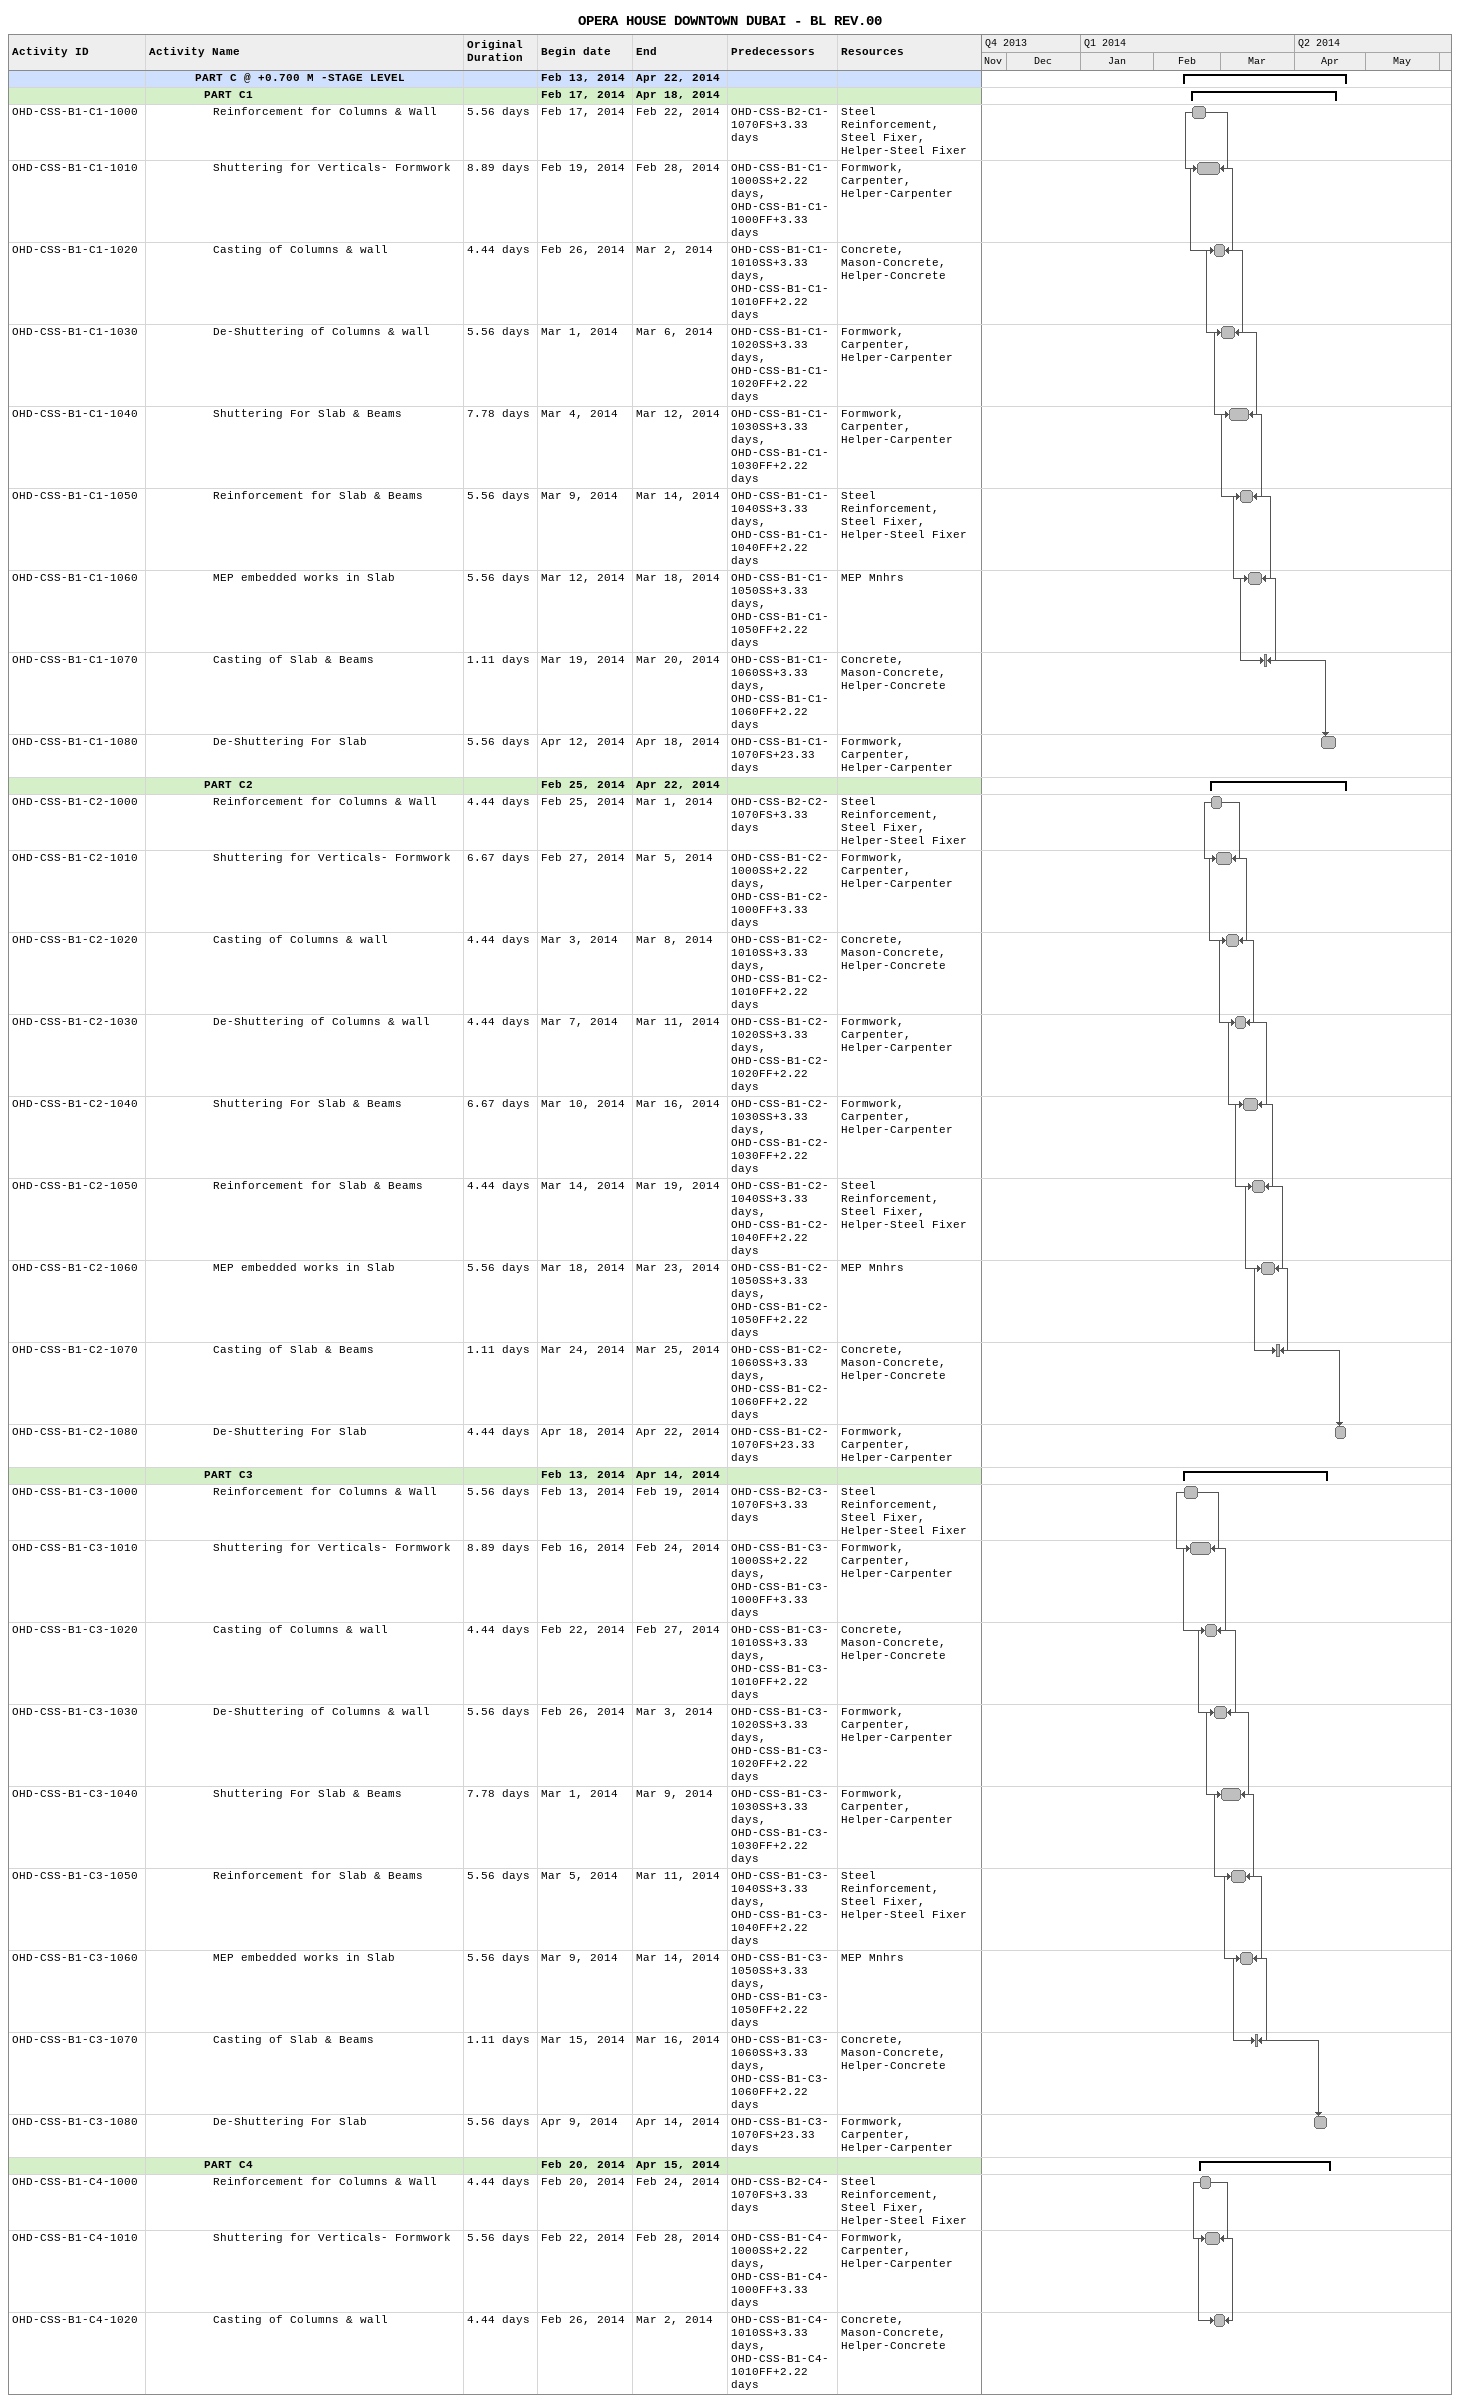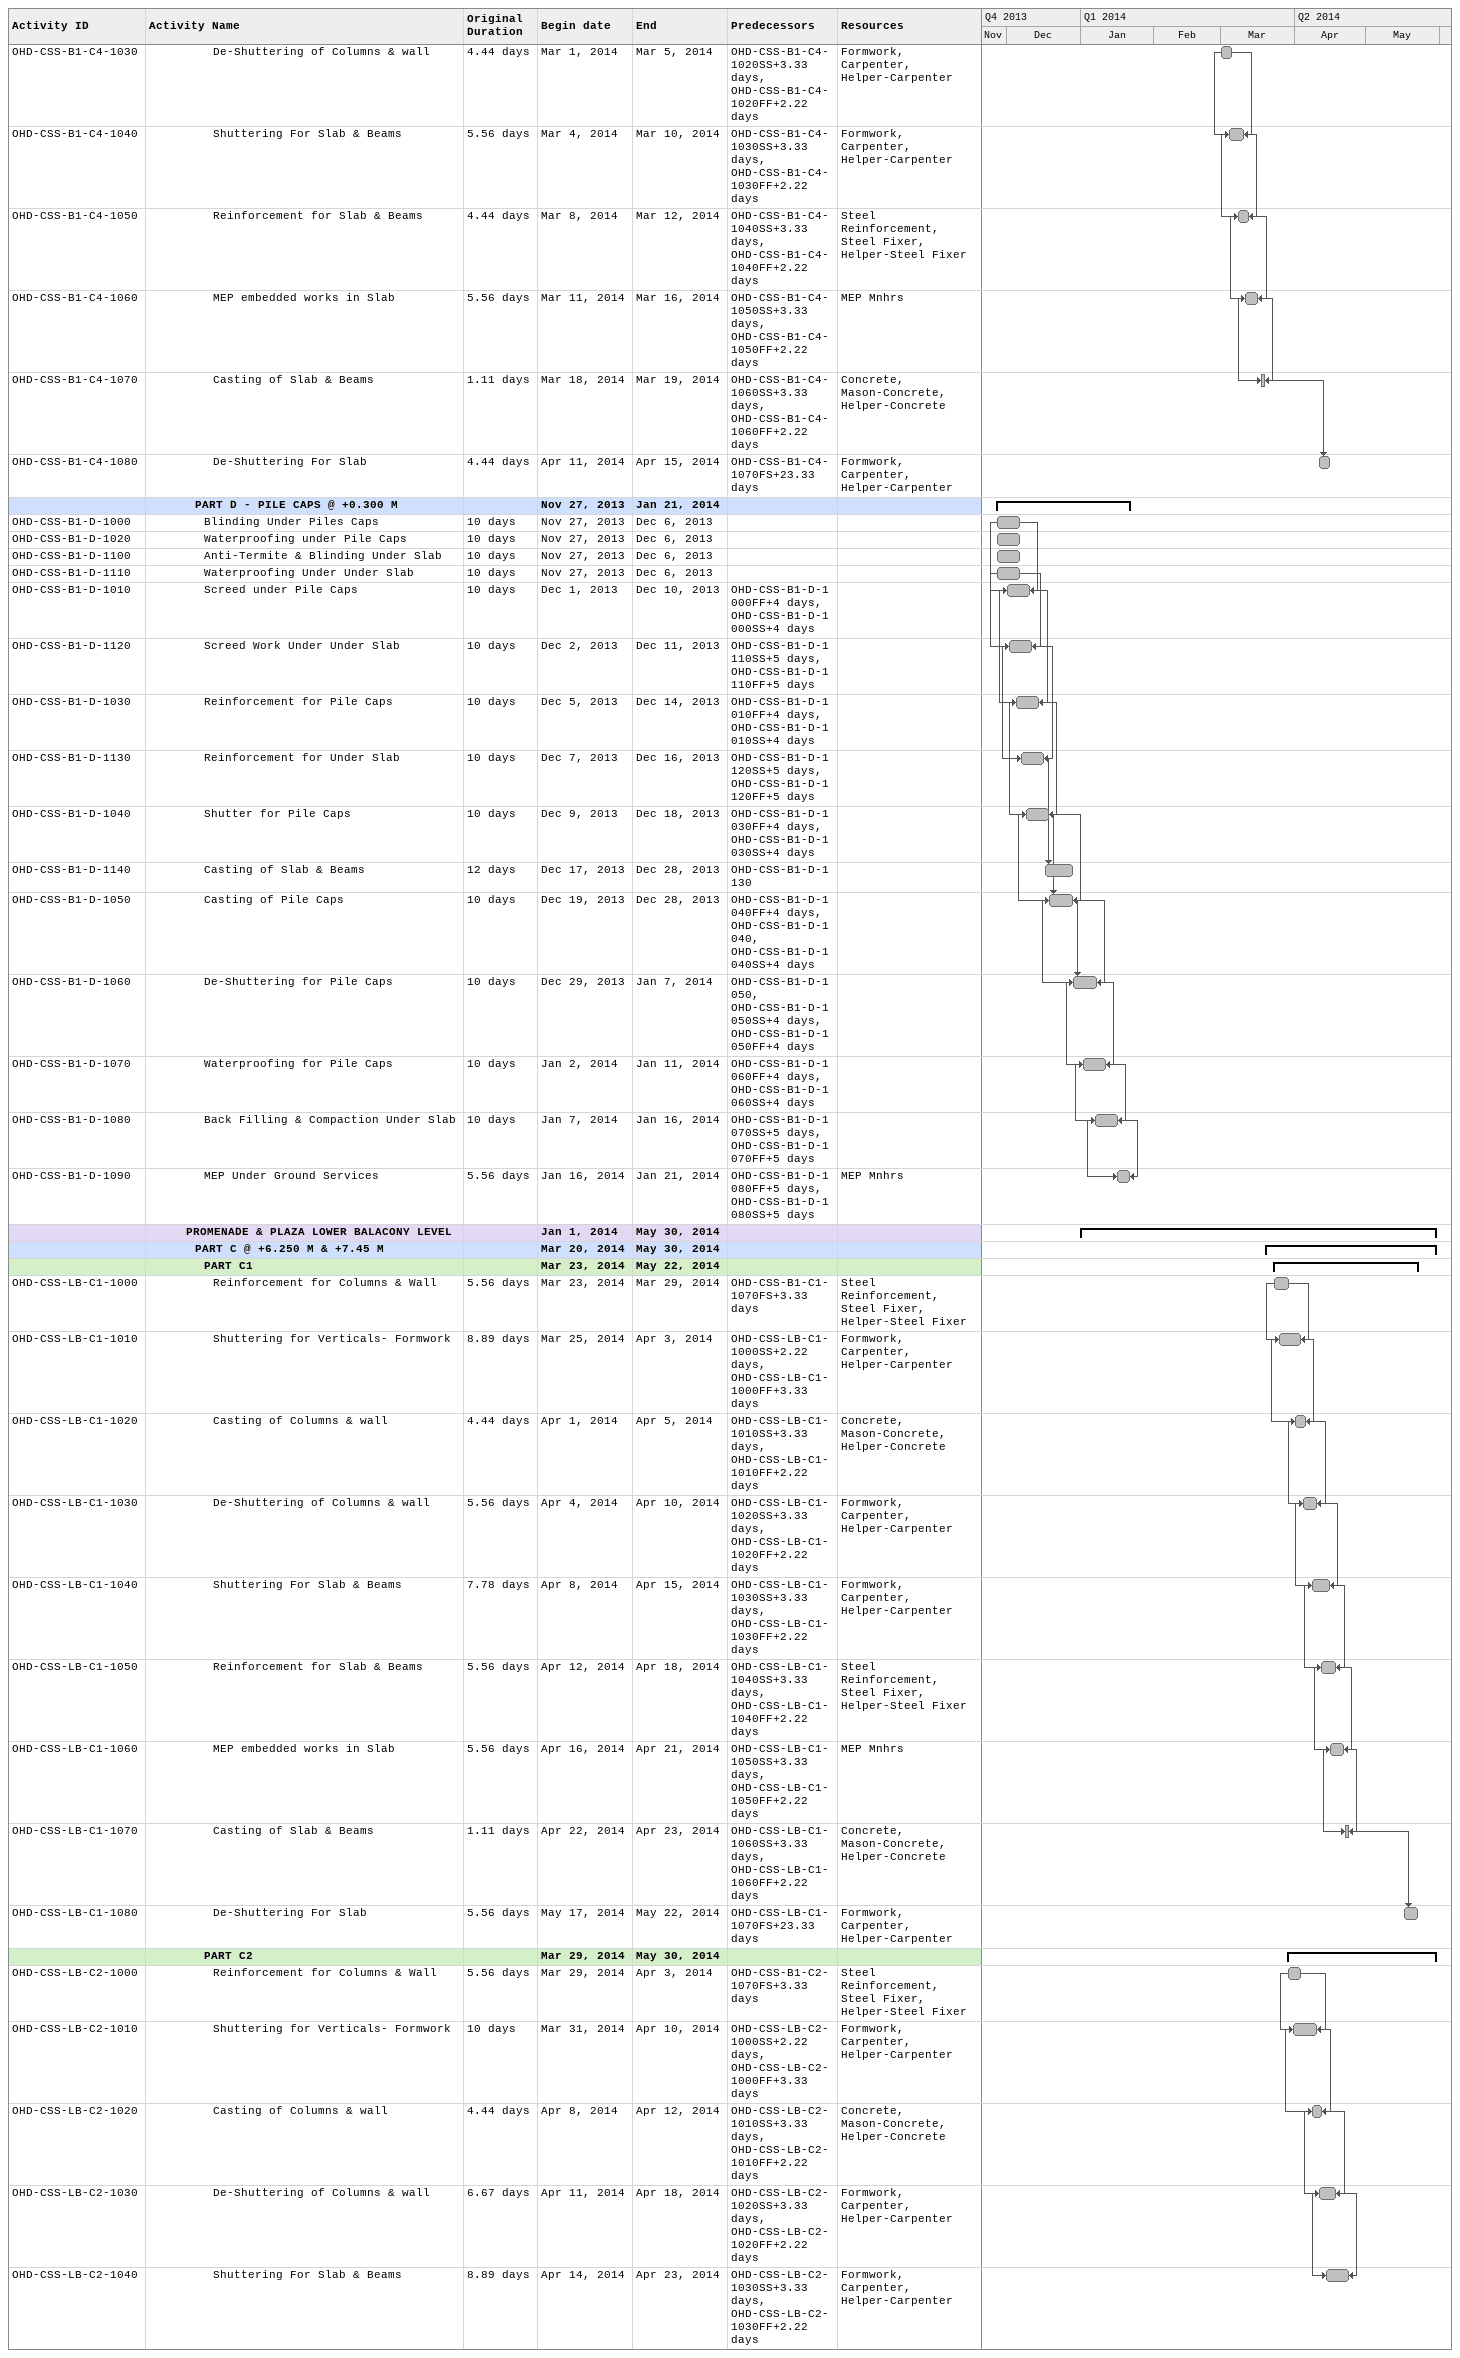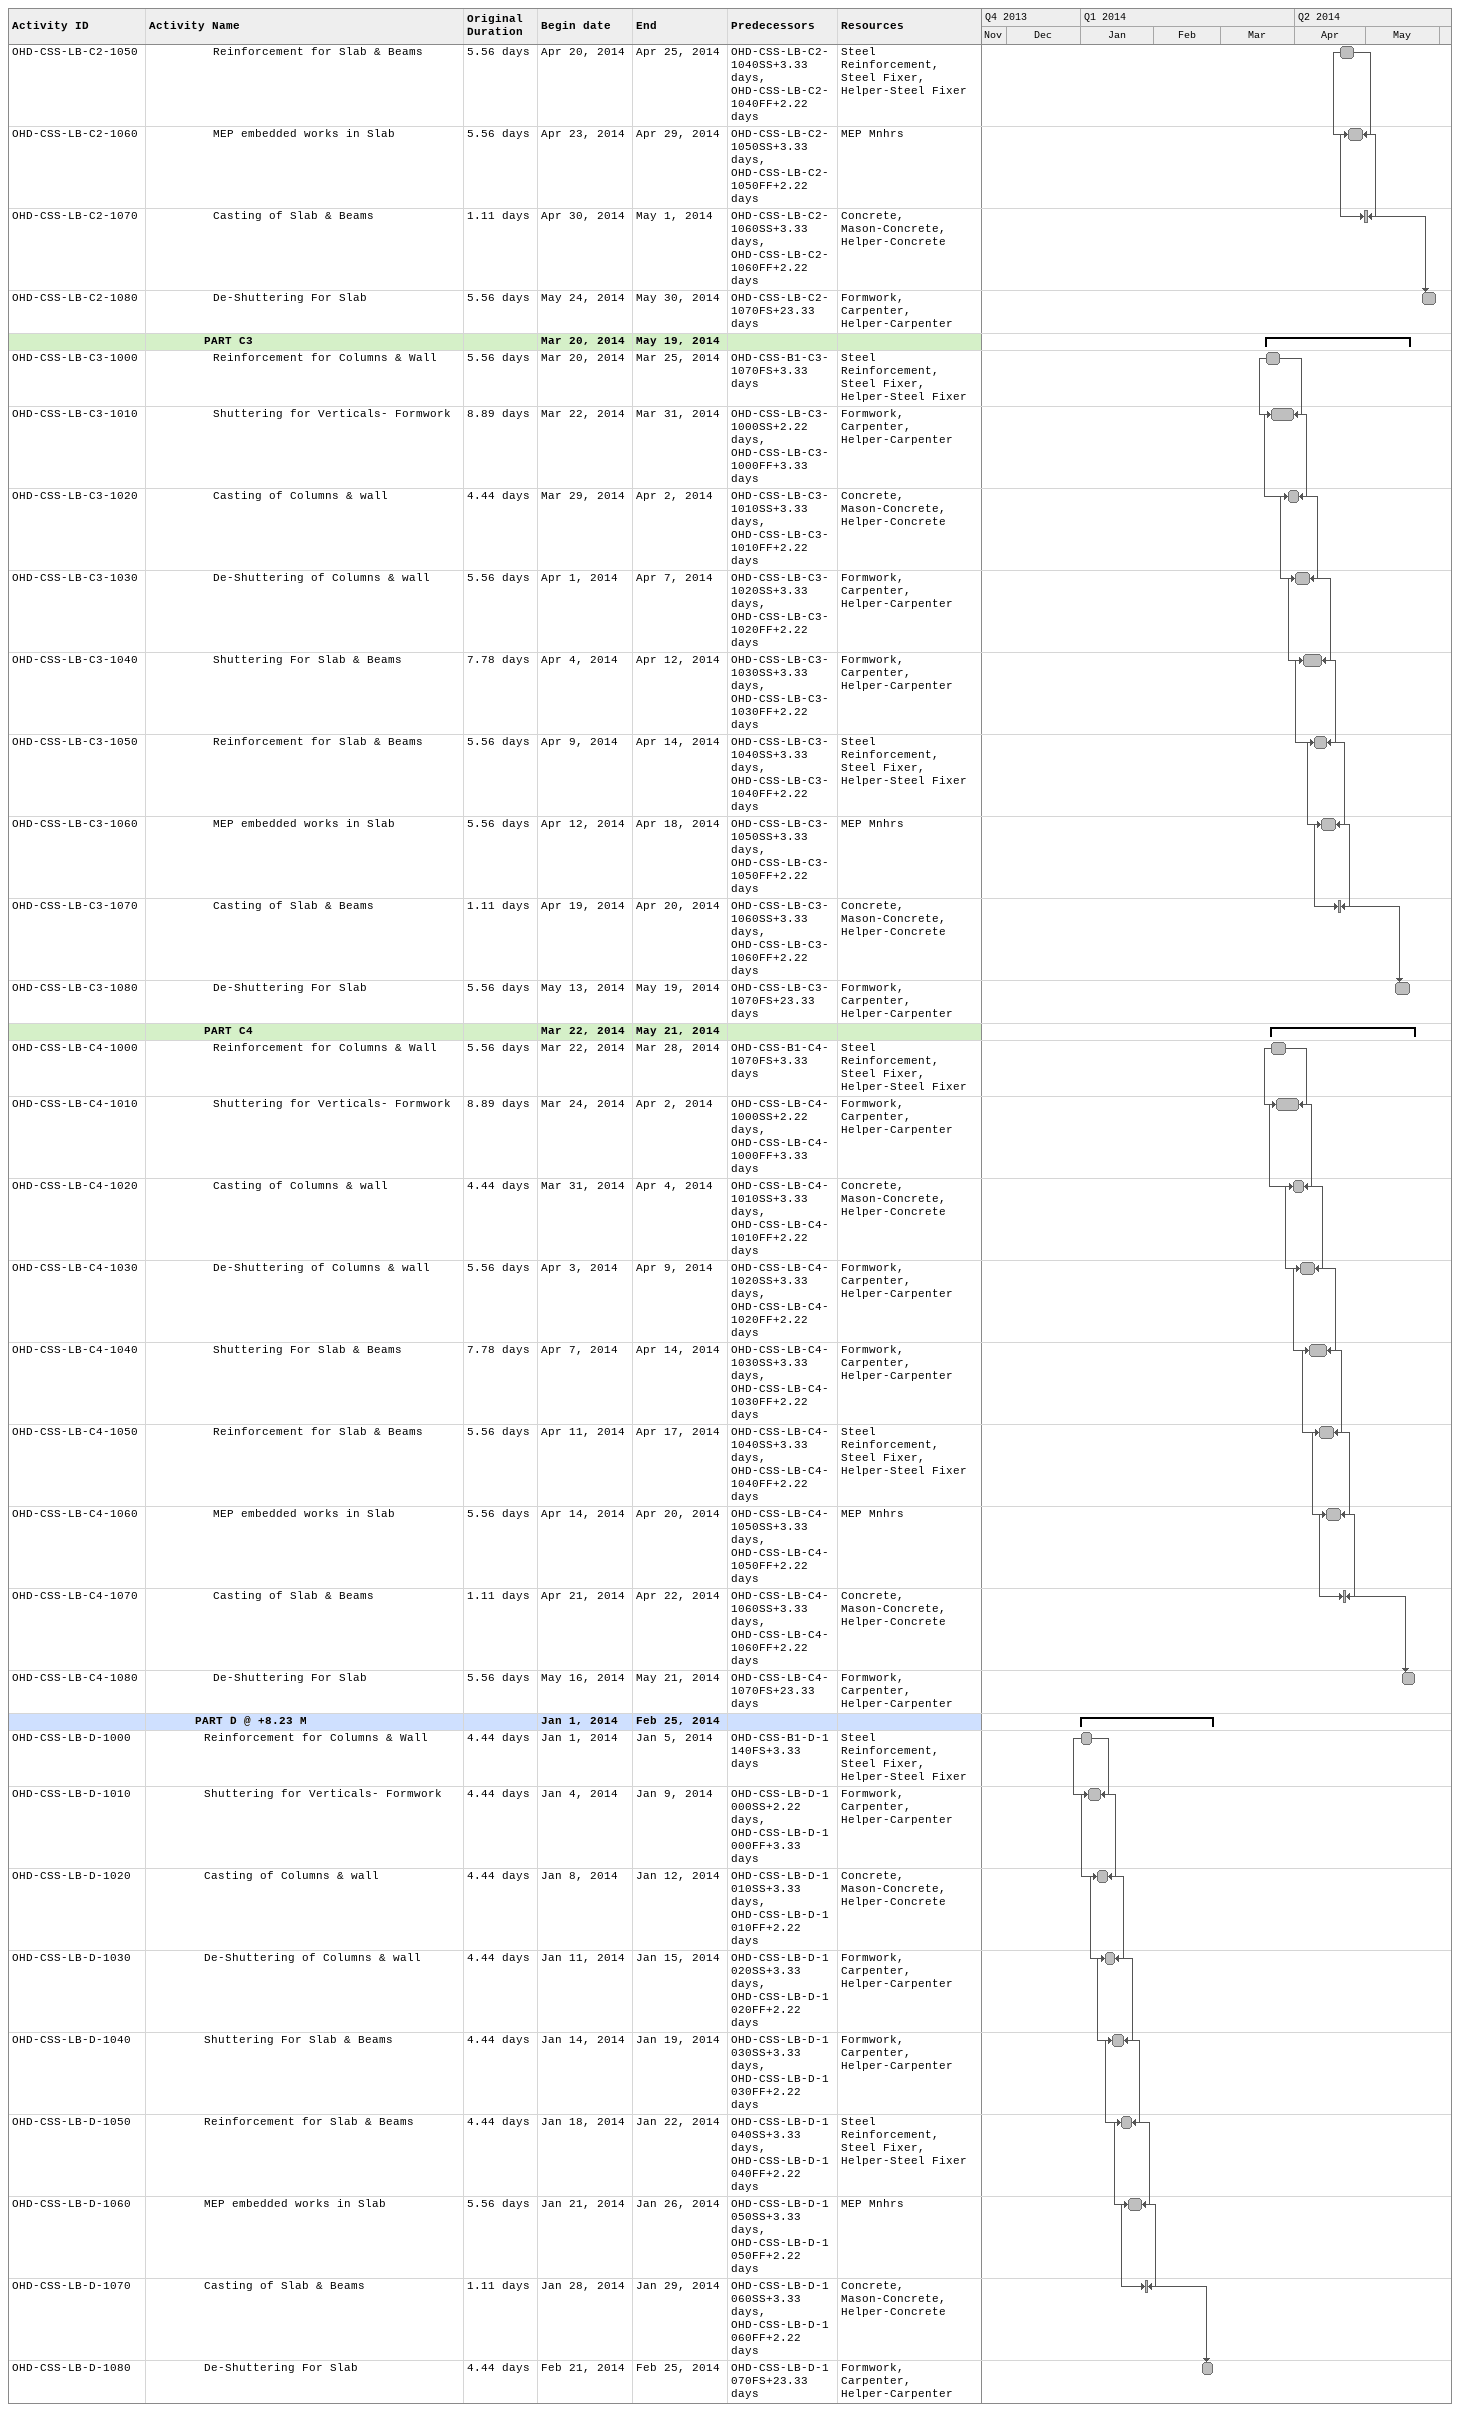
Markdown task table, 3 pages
OPERA HOUSE DOWNTOWN DUBAI - BL REV.00

| ID | Level | Task | Original duration | Start | Finish | Predecessors | Resources |
|---|---|---|---|---|---|---|---|
|  | 6 | **PART C @ +0.700 M -STAGE LEVEL** |  | 2014-02-13 | 2014-04-22 |  |  |
|  | 7 | **PART C1** |  | 2014-02-17 | 2014-04-18 |  |  |
| OHD-CSS-B1-C1-1000 | 8 | Reinforcement for Columns & Wall | 5.56d | 2014-02-17 | 2014-02-22 | OHD-CSS-B2-C1-1070FS+3.33d | Steel Reinforcement, Steel Fixer, Helper-Steel Fixer |
| OHD-CSS-B1-C1-1010 | 8 | Shuttering for Verticals- Formwork | 8.89d | 2014-02-19 | 2014-02-28 | OHD-CSS-B1-C1-1000SS+2.22d, OHD-CSS-B1-C1-1000FF+3.33d | Formwork, Carpenter, Helper-Carpenter |
| OHD-CSS-B1-C1-1020 | 8 | Casting of Columns & wall | 4.44d | 2014-02-26 | 2014-03-02 | OHD-CSS-B1-C1-1010SS+3.33d, OHD-CSS-B1-C1-1010FF+2.22d | Concrete, Mason-Concrete, Helper-Concrete |
| OHD-CSS-B1-C1-1030 | 8 | De-Shuttering of Columns & wall | 5.56d | 2014-03-01 | 2014-03-06 | OHD-CSS-B1-C1-1020SS+3.33d, OHD-CSS-B1-C1-1020FF+2.22d | Formwork, Carpenter, Helper-Carpenter |
| OHD-CSS-B1-C1-1040 | 8 | Shuttering For Slab & Beams | 7.78d | 2014-03-04 | 2014-03-12 | OHD-CSS-B1-C1-1030SS+3.33d, OHD-CSS-B1-C1-1030FF+2.22d | Formwork, Carpenter, Helper-Carpenter |
| OHD-CSS-B1-C1-1050 | 8 | Reinforcement for Slab & Beams | 5.56d | 2014-03-09 | 2014-03-14 | OHD-CSS-B1-C1-1040SS+3.33d, OHD-CSS-B1-C1-1040FF+2.22d | Steel Reinforcement, Steel Fixer, Helper-Steel Fixer |
| OHD-CSS-B1-C1-1060 | 8 | MEP embedded works in Slab | 5.56d | 2014-03-12 | 2014-03-18 | OHD-CSS-B1-C1-1050SS+3.33d, OHD-CSS-B1-C1-1050FF+2.22d | MEP Mnhrs |
| OHD-CSS-B1-C1-1070 | 8 | Casting of Slab & Beams | 1.11d | 2014-03-19 | 2014-03-20 | OHD-CSS-B1-C1-1060SS+3.33d, OHD-CSS-B1-C1-1060FF+2.22d | Concrete, Mason-Concrete, Helper-Concrete |
| OHD-CSS-B1-C1-1080 | 8 | De-Shuttering For Slab | 5.56d | 2014-04-12 | 2014-04-18 | OHD-CSS-B1-C1-1070FS+23.33d | Formwork, Carpenter, Helper-Carpenter |
|  | 7 | **PART C2** |  | 2014-02-25 | 2014-04-22 |  |  |
| OHD-CSS-B1-C2-1000 | 8 | Reinforcement for Columns & Wall | 4.44d | 2014-02-25 | 2014-03-01 | OHD-CSS-B2-C2-1070FS+3.33d | Steel Reinforcement, Steel Fixer, Helper-Steel Fixer |
| OHD-CSS-B1-C2-1010 | 8 | Shuttering for Verticals- Formwork | 6.67d | 2014-02-27 | 2014-03-05 | OHD-CSS-B1-C2-1000SS+2.22d, OHD-CSS-B1-C2-1000FF+3.33d | Formwork, Carpenter, Helper-Carpenter |
| OHD-CSS-B1-C2-1020 | 8 | Casting of Columns & wall | 4.44d | 2014-03-03 | 2014-03-08 | OHD-CSS-B1-C2-1010SS+3.33d, OHD-CSS-B1-C2-1010FF+2.22d | Concrete, Mason-Concrete, Helper-Concrete |
| OHD-CSS-B1-C2-1030 | 8 | De-Shuttering of Columns & wall | 4.44d | 2014-03-07 | 2014-03-11 | OHD-CSS-B1-C2-1020SS+3.33d, OHD-CSS-B1-C2-1020FF+2.22d | Formwork, Carpenter, Helper-Carpenter |
| OHD-CSS-B1-C2-1040 | 8 | Shuttering For Slab & Beams | 6.67d | 2014-03-10 | 2014-03-16 | OHD-CSS-B1-C2-1030SS+3.33d, OHD-CSS-B1-C2-1030FF+2.22d | Formwork, Carpenter, Helper-Carpenter |
| OHD-CSS-B1-C2-1050 | 8 | Reinforcement for Slab & Beams | 4.44d | 2014-03-14 | 2014-03-19 | OHD-CSS-B1-C2-1040SS+3.33d, OHD-CSS-B1-C2-1040FF+2.22d | Steel Reinforcement, Steel Fixer, Helper-Steel Fixer |
| OHD-CSS-B1-C2-1060 | 8 | MEP embedded works in Slab | 5.56d | 2014-03-18 | 2014-03-23 | OHD-CSS-B1-C2-1050SS+3.33d, OHD-CSS-B1-C2-1050FF+2.22d | MEP Mnhrs |
| OHD-CSS-B1-C2-1070 | 8 | Casting of Slab & Beams | 1.11d | 2014-03-24 | 2014-03-25 | OHD-CSS-B1-C2-1060SS+3.33d, OHD-CSS-B1-C2-1060FF+2.22d | Concrete, Mason-Concrete, Helper-Concrete |
| OHD-CSS-B1-C2-1080 | 8 | De-Shuttering For Slab | 4.44d | 2014-04-18 | 2014-04-22 | OHD-CSS-B1-C2-1070FS+23.33d | Formwork, Carpenter, Helper-Carpenter |
|  | 7 | **PART C3** |  | 2014-02-13 | 2014-04-14 |  |  |
| OHD-CSS-B1-C3-1000 | 8 | Reinforcement for Columns & Wall | 5.56d | 2014-02-13 | 2014-02-19 | OHD-CSS-B2-C3-1070FS+3.33d | Steel Reinforcement, Steel Fixer, Helper-Steel Fixer |
| OHD-CSS-B1-C3-1010 | 8 | Shuttering for Verticals- Formwork | 8.89d | 2014-02-16 | 2014-02-24 | OHD-CSS-B1-C3-1000SS+2.22d, OHD-CSS-B1-C3-1000FF+3.33d | Formwork, Carpenter, Helper-Carpenter |
| OHD-CSS-B1-C3-1020 | 8 | Casting of Columns & wall | 4.44d | 2014-02-22 | 2014-02-27 | OHD-CSS-B1-C3-1010SS+3.33d, OHD-CSS-B1-C3-1010FF+2.22d | Concrete, Mason-Concrete, Helper-Concrete |
| OHD-CSS-B1-C3-1030 | 8 | De-Shuttering of Columns & wall | 5.56d | 2014-02-26 | 2014-03-03 | OHD-CSS-B1-C3-1020SS+3.33d, OHD-CSS-B1-C3-1020FF+2.22d | Formwork, Carpenter, Helper-Carpenter |
| OHD-CSS-B1-C3-1040 | 8 | Shuttering For Slab & Beams | 7.78d | 2014-03-01 | 2014-03-09 | OHD-CSS-B1-C3-1030SS+3.33d, OHD-CSS-B1-C3-1030FF+2.22d | Formwork, Carpenter, Helper-Carpenter |
| OHD-CSS-B1-C3-1050 | 8 | Reinforcement for Slab & Beams | 5.56d | 2014-03-05 | 2014-03-11 | OHD-CSS-B1-C3-1040SS+3.33d, OHD-CSS-B1-C3-1040FF+2.22d | Steel Reinforcement, Steel Fixer, Helper-Steel Fixer |
| OHD-CSS-B1-C3-1060 | 8 | MEP embedded works in Slab | 5.56d | 2014-03-09 | 2014-03-14 | OHD-CSS-B1-C3-1050SS+3.33d, OHD-CSS-B1-C3-1050FF+2.22d | MEP Mnhrs |
| OHD-CSS-B1-C3-1070 | 8 | Casting of Slab & Beams | 1.11d | 2014-03-15 | 2014-03-16 | OHD-CSS-B1-C3-1060SS+3.33d, OHD-CSS-B1-C3-1060FF+2.22d | Concrete, Mason-Concrete, Helper-Concrete |
| OHD-CSS-B1-C3-1080 | 8 | De-Shuttering For Slab | 5.56d | 2014-04-09 | 2014-04-14 | OHD-CSS-B1-C3-1070FS+23.33d | Formwork, Carpenter, Helper-Carpenter |
|  | 7 | **PART C4** |  | 2014-02-20 | 2014-04-15 |  |  |
| OHD-CSS-B1-C4-1000 | 8 | Reinforcement for Columns & Wall | 4.44d | 2014-02-20 | 2014-02-24 | OHD-CSS-B2-C4-1070FS+3.33d | Steel Reinforcement, Steel Fixer, Helper-Steel Fixer |
| OHD-CSS-B1-C4-1010 | 8 | Shuttering for Verticals- Formwork | 5.56d | 2014-02-22 | 2014-02-28 | OHD-CSS-B1-C4-1000SS+2.22d, OHD-CSS-B1-C4-1000FF+3.33d | Formwork, Carpenter, Helper-Carpenter |
| OHD-CSS-B1-C4-1020 | 8 | Casting of Columns & wall | 4.44d | 2014-02-26 | 2014-03-02 | OHD-CSS-B1-C4-1010SS+3.33d, OHD-CSS-B1-C4-1010FF+2.22d | Concrete, Mason-Concrete, Helper-Concrete |
| OHD-CSS-B1-C4-1030 | 8 | De-Shuttering of Columns & wall | 4.44d | 2014-03-01 | 2014-03-05 | OHD-CSS-B1-C4-1020SS+3.33d, OHD-CSS-B1-C4-1020FF+2.22d | Formwork, Carpenter, Helper-Carpenter |
| OHD-CSS-B1-C4-1040 | 8 | Shuttering For Slab & Beams | 5.56d | 2014-03-04 | 2014-03-10 | OHD-CSS-B1-C4-1030SS+3.33d, OHD-CSS-B1-C4-1030FF+2.22d | Formwork, Carpenter, Helper-Carpenter |
| OHD-CSS-B1-C4-1050 | 8 | Reinforcement for Slab & Beams | 4.44d | 2014-03-08 | 2014-03-12 | OHD-CSS-B1-C4-1040SS+3.33d, OHD-CSS-B1-C4-1040FF+2.22d | Steel Reinforcement, Steel Fixer, Helper-Steel Fixer |
| OHD-CSS-B1-C4-1060 | 8 | MEP embedded works in Slab | 5.56d | 2014-03-11 | 2014-03-16 | OHD-CSS-B1-C4-1050SS+3.33d, OHD-CSS-B1-C4-1050FF+2.22d | MEP Mnhrs |
| OHD-CSS-B1-C4-1070 | 8 | Casting of Slab & Beams | 1.11d | 2014-03-18 | 2014-03-19 | OHD-CSS-B1-C4-1060SS+3.33d, OHD-CSS-B1-C4-1060FF+2.22d | Concrete, Mason-Concrete, Helper-Concrete |
| OHD-CSS-B1-C4-1080 | 8 | De-Shuttering For Slab | 4.44d | 2014-04-11 | 2014-04-15 | OHD-CSS-B1-C4-1070FS+23.33d | Formwork, Carpenter, Helper-Carpenter |
|  | 6 | **PART D - PILE CAPS @ +0.300 M** |  | 2013-11-27 | 2014-01-21 |  |  |
| OHD-CSS-B1-D-1000 | 7 | Blinding Under Piles Caps | 10d | 2013-11-27 | 2013-12-06 |  |  |
| OHD-CSS-B1-D-1020 | 7 | Waterproofing under Pile Caps | 10d | 2013-11-27 | 2013-12-06 |  |  |
| OHD-CSS-B1-D-1100 | 7 | Anti-Termite & Blinding Under Slab | 10d | 2013-11-27 | 2013-12-06 |  |  |
| OHD-CSS-B1-D-1110 | 7 | Waterproofing Under Under Slab | 10d | 2013-11-27 | 2013-12-06 |  |  |
| OHD-CSS-B1-D-1010 | 7 | Screed under Pile Caps | 10d | 2013-12-01 | 2013-12-10 | OHD-CSS-B1-D-1000FF+4d, OHD-CSS-B1-D-1000SS+4d |  |
| OHD-CSS-B1-D-1120 | 7 | Screed Work Under Under Slab | 10d | 2013-12-02 | 2013-12-11 | OHD-CSS-B1-D-1110SS+5d, OHD-CSS-B1-D-1110FF+5d |  |
| OHD-CSS-B1-D-1030 | 7 | Reinforcement for Pile Caps | 10d | 2013-12-05 | 2013-12-14 | OHD-CSS-B1-D-1010FF+4d, OHD-CSS-B1-D-1010SS+4d |  |
| OHD-CSS-B1-D-1130 | 7 | Reinforcement for Under Slab | 10d | 2013-12-07 | 2013-12-16 | OHD-CSS-B1-D-1120SS+5d, OHD-CSS-B1-D-1120FF+5d |  |
| OHD-CSS-B1-D-1040 | 7 | Shutter for Pile Caps | 10d | 2013-12-09 | 2013-12-18 | OHD-CSS-B1-D-1030FF+4d, OHD-CSS-B1-D-1030SS+4d |  |
| OHD-CSS-B1-D-1140 | 7 | Casting of Slab & Beams | 12d | 2013-12-17 | 2013-12-28 | OHD-CSS-B1-D-1130 |  |
| OHD-CSS-B1-D-1050 | 7 | Casting of Pile Caps | 10d | 2013-12-19 | 2013-12-28 | OHD-CSS-B1-D-1040FF+4d, OHD-CSS-B1-D-1040, OHD-CSS-B1-D-1040SS+4d |  |
| OHD-CSS-B1-D-1060 | 7 | De-Shuttering for Pile Caps | 10d | 2013-12-29 | 2014-01-07 | OHD-CSS-B1-D-1050, OHD-CSS-B1-D-1050SS+4d, OHD-CSS-B1-D-1050FF+4d |  |
| OHD-CSS-B1-D-1070 | 7 | Waterproofing for Pile Caps | 10d | 2014-01-02 | 2014-01-11 | OHD-CSS-B1-D-1060FF+4d, OHD-CSS-B1-D-1060SS+4d |  |
| OHD-CSS-B1-D-1080 | 7 | Back Filling & Compaction Under Slab | 10d | 2014-01-07 | 2014-01-16 | OHD-CSS-B1-D-1070SS+5d, OHD-CSS-B1-D-1070FF+5d |  |
| OHD-CSS-B1-D-1090 | 7 | MEP Under Ground Services | 5.56d | 2014-01-16 | 2014-01-21 | OHD-CSS-B1-D-1080FF+5d, OHD-CSS-B1-D-1080SS+5d | MEP Mnhrs |
|  | 5 | **PROMENADE & PLAZA LOWER BALACONY LEVEL** |  | 2014-01-01 | 2014-05-30 |  |  |
|  | 6 | **PART C @ +6.250 M & +7.45 M** |  | 2014-03-20 | 2014-05-30 |  |  |
|  | 7 | **PART C1** |  | 2014-03-23 | 2014-05-22 |  |  |
| OHD-CSS-LB-C1-1000 | 8 | Reinforcement for Columns & Wall | 5.56d | 2014-03-23 | 2014-03-29 | OHD-CSS-B1-C1-1070FS+3.33d | Steel Reinforcement, Steel Fixer, Helper-Steel Fixer |
| OHD-CSS-LB-C1-1010 | 8 | Shuttering for Verticals- Formwork | 8.89d | 2014-03-25 | 2014-04-03 | OHD-CSS-LB-C1-1000SS+2.22d, OHD-CSS-LB-C1-1000FF+3.33d | Formwork, Carpenter, Helper-Carpenter |
| OHD-CSS-LB-C1-1020 | 8 | Casting of Columns & wall | 4.44d | 2014-04-01 | 2014-04-05 | OHD-CSS-LB-C1-1010SS+3.33d, OHD-CSS-LB-C1-1010FF+2.22d | Concrete, Mason-Concrete, Helper-Concrete |
| OHD-CSS-LB-C1-1030 | 8 | De-Shuttering of Columns & wall | 5.56d | 2014-04-04 | 2014-04-10 | OHD-CSS-LB-C1-1020SS+3.33d, OHD-CSS-LB-C1-1020FF+2.22d | Formwork, Carpenter, Helper-Carpenter |
| OHD-CSS-LB-C1-1040 | 8 | Shuttering For Slab & Beams | 7.78d | 2014-04-08 | 2014-04-15 | OHD-CSS-LB-C1-1030SS+3.33d, OHD-CSS-LB-C1-1030FF+2.22d | Formwork, Carpenter, Helper-Carpenter |
| OHD-CSS-LB-C1-1050 | 8 | Reinforcement for Slab & Beams | 5.56d | 2014-04-12 | 2014-04-18 | OHD-CSS-LB-C1-1040SS+3.33d, OHD-CSS-LB-C1-1040FF+2.22d | Steel Reinforcement, Steel Fixer, Helper-Steel Fixer |
| OHD-CSS-LB-C1-1060 | 8 | MEP embedded works in Slab | 5.56d | 2014-04-16 | 2014-04-21 | OHD-CSS-LB-C1-1050SS+3.33d, OHD-CSS-LB-C1-1050FF+2.22d | MEP Mnhrs |
| OHD-CSS-LB-C1-1070 | 8 | Casting of Slab & Beams | 1.11d | 2014-04-22 | 2014-04-23 | OHD-CSS-LB-C1-1060SS+3.33d, OHD-CSS-LB-C1-1060FF+2.22d | Concrete, Mason-Concrete, Helper-Concrete |
| OHD-CSS-LB-C1-1080 | 8 | De-Shuttering For Slab | 5.56d | 2014-05-17 | 2014-05-22 | OHD-CSS-LB-C1-1070FS+23.33d | Formwork, Carpenter, Helper-Carpenter |
|  | 7 | **PART C2** |  | 2014-03-29 | 2014-05-30 |  |  |
| OHD-CSS-LB-C2-1000 | 8 | Reinforcement for Columns & Wall | 5.56d | 2014-03-29 | 2014-04-03 | OHD-CSS-B1-C2-1070FS+3.33d | Steel Reinforcement, Steel Fixer, Helper-Steel Fixer |
| OHD-CSS-LB-C2-1010 | 8 | Shuttering for Verticals- Formwork | 10d | 2014-03-31 | 2014-04-10 | OHD-CSS-LB-C2-1000SS+2.22d, OHD-CSS-LB-C2-1000FF+3.33d | Formwork, Carpenter, Helper-Carpenter |
| OHD-CSS-LB-C2-1020 | 8 | Casting of Columns & wall | 4.44d | 2014-04-08 | 2014-04-12 | OHD-CSS-LB-C2-1010SS+3.33d, OHD-CSS-LB-C2-1010FF+2.22d | Concrete, Mason-Concrete, Helper-Concrete |
| OHD-CSS-LB-C2-1030 | 8 | De-Shuttering of Columns & wall | 6.67d | 2014-04-11 | 2014-04-18 | OHD-CSS-LB-C2-1020SS+3.33d, OHD-CSS-LB-C2-1020FF+2.22d | Formwork, Carpenter, Helper-Carpenter |
| OHD-CSS-LB-C2-1040 | 8 | Shuttering For Slab & Beams | 8.89d | 2014-04-14 | 2014-04-23 | OHD-CSS-LB-C2-1030SS+3.33d, OHD-CSS-LB-C2-1030FF+2.22d | Formwork, Carpenter, Helper-Carpenter |
| OHD-CSS-LB-C2-1050 | 8 | Reinforcement for Slab & Beams | 5.56d | 2014-04-20 | 2014-04-25 | OHD-CSS-LB-C2-1040SS+3.33d, OHD-CSS-LB-C2-1040FF+2.22d | Steel Reinforcement, Steel Fixer, Helper-Steel Fixer |
| OHD-CSS-LB-C2-1060 | 8 | MEP embedded works in Slab | 5.56d | 2014-04-23 | 2014-04-29 | OHD-CSS-LB-C2-1050SS+3.33d, OHD-CSS-LB-C2-1050FF+2.22d | MEP Mnhrs |
| OHD-CSS-LB-C2-1070 | 8 | Casting of Slab & Beams | 1.11d | 2014-04-30 | 2014-05-01 | OHD-CSS-LB-C2-1060SS+3.33d, OHD-CSS-LB-C2-1060FF+2.22d | Concrete, Mason-Concrete, Helper-Concrete |
| OHD-CSS-LB-C2-1080 | 8 | De-Shuttering For Slab | 5.56d | 2014-05-24 | 2014-05-30 | OHD-CSS-LB-C2-1070FS+23.33d | Formwork, Carpenter, Helper-Carpenter |
|  | 7 | **PART C3** |  | 2014-03-20 | 2014-05-19 |  |  |
| OHD-CSS-LB-C3-1000 | 8 | Reinforcement for Columns & Wall | 5.56d | 2014-03-20 | 2014-03-25 | OHD-CSS-B1-C3-1070FS+3.33d | Steel Reinforcement, Steel Fixer, Helper-Steel Fixer |
| OHD-CSS-LB-C3-1010 | 8 | Shuttering for Verticals- Formwork | 8.89d | 2014-03-22 | 2014-03-31 | OHD-CSS-LB-C3-1000SS+2.22d, OHD-CSS-LB-C3-1000FF+3.33d | Formwork, Carpenter, Helper-Carpenter |
| OHD-CSS-LB-C3-1020 | 8 | Casting of Columns & wall | 4.44d | 2014-03-29 | 2014-04-02 | OHD-CSS-LB-C3-1010SS+3.33d, OHD-CSS-LB-C3-1010FF+2.22d | Concrete, Mason-Concrete, Helper-Concrete |
| OHD-CSS-LB-C3-1030 | 8 | De-Shuttering of Columns & wall | 5.56d | 2014-04-01 | 2014-04-07 | OHD-CSS-LB-C3-1020SS+3.33d, OHD-CSS-LB-C3-1020FF+2.22d | Formwork, Carpenter, Helper-Carpenter |
| OHD-CSS-LB-C3-1040 | 8 | Shuttering For Slab & Beams | 7.78d | 2014-04-04 | 2014-04-12 | OHD-CSS-LB-C3-1030SS+3.33d, OHD-CSS-LB-C3-1030FF+2.22d | Formwork, Carpenter, Helper-Carpenter |
| OHD-CSS-LB-C3-1050 | 8 | Reinforcement for Slab & Beams | 5.56d | 2014-04-09 | 2014-04-14 | OHD-CSS-LB-C3-1040SS+3.33d, OHD-CSS-LB-C3-1040FF+2.22d | Steel Reinforcement, Steel Fixer, Helper-Steel Fixer |
| OHD-CSS-LB-C3-1060 | 8 | MEP embedded works in Slab | 5.56d | 2014-04-12 | 2014-04-18 | OHD-CSS-LB-C3-1050SS+3.33d, OHD-CSS-LB-C3-1050FF+2.22d | MEP Mnhrs |
| OHD-CSS-LB-C3-1070 | 8 | Casting of Slab & Beams | 1.11d | 2014-04-19 | 2014-04-20 | OHD-CSS-LB-C3-1060SS+3.33d, OHD-CSS-LB-C3-1060FF+2.22d | Concrete, Mason-Concrete, Helper-Concrete |
| OHD-CSS-LB-C3-1080 | 8 | De-Shuttering For Slab | 5.56d | 2014-05-13 | 2014-05-19 | OHD-CSS-LB-C3-1070FS+23.33d | Formwork, Carpenter, Helper-Carpenter |
|  | 7 | **PART C4** |  | 2014-03-22 | 2014-05-21 |  |  |
| OHD-CSS-LB-C4-1000 | 8 | Reinforcement for Columns & Wall | 5.56d | 2014-03-22 | 2014-03-28 | OHD-CSS-B1-C4-1070FS+3.33d | Steel Reinforcement, Steel Fixer, Helper-Steel Fixer |
| OHD-CSS-LB-C4-1010 | 8 | Shuttering for Verticals- Formwork | 8.89d | 2014-03-24 | 2014-04-02 | OHD-CSS-LB-C4-1000SS+2.22d, OHD-CSS-LB-C4-1000FF+3.33d | Formwork, Carpenter, Helper-Carpenter |
| OHD-CSS-LB-C4-1020 | 8 | Casting of Columns & wall | 4.44d | 2014-03-31 | 2014-04-04 | OHD-CSS-LB-C4-1010SS+3.33d, OHD-CSS-LB-C4-1010FF+2.22d | Concrete, Mason-Concrete, Helper-Concrete |
| OHD-CSS-LB-C4-1030 | 8 | De-Shuttering of Columns & wall | 5.56d | 2014-04-03 | 2014-04-09 | OHD-CSS-LB-C4-1020SS+3.33d, OHD-CSS-LB-C4-1020FF+2.22d | Formwork, Carpenter, Helper-Carpenter |
| OHD-CSS-LB-C4-1040 | 8 | Shuttering For Slab & Beams | 7.78d | 2014-04-07 | 2014-04-14 | OHD-CSS-LB-C4-1030SS+3.33d, OHD-CSS-LB-C4-1030FF+2.22d | Formwork, Carpenter, Helper-Carpenter |
| OHD-CSS-LB-C4-1050 | 8 | Reinforcement for Slab & Beams | 5.56d | 2014-04-11 | 2014-04-17 | OHD-CSS-LB-C4-1040SS+3.33d, OHD-CSS-LB-C4-1040FF+2.22d | Steel Reinforcement, Steel Fixer, Helper-Steel Fixer |
| OHD-CSS-LB-C4-1060 | 8 | MEP embedded works in Slab | 5.56d | 2014-04-14 | 2014-04-20 | OHD-CSS-LB-C4-1050SS+3.33d, OHD-CSS-LB-C4-1050FF+2.22d | MEP Mnhrs |
| OHD-CSS-LB-C4-1070 | 8 | Casting of Slab & Beams | 1.11d | 2014-04-21 | 2014-04-22 | OHD-CSS-LB-C4-1060SS+3.33d, OHD-CSS-LB-C4-1060FF+2.22d | Concrete, Mason-Concrete, Helper-Concrete |
| OHD-CSS-LB-C4-1080 | 8 | De-Shuttering For Slab | 5.56d | 2014-05-16 | 2014-05-21 | OHD-CSS-LB-C4-1070FS+23.33d | Formwork, Carpenter, Helper-Carpenter |
|  | 6 | **PART D @ +8.23 M** |  | 2014-01-01 | 2014-02-25 |  |  |
| OHD-CSS-LB-D-1000 | 7 | Reinforcement for Columns & Wall | 4.44d | 2014-01-01 | 2014-01-05 | OHD-CSS-B1-D-1140FS+3.33d | Steel Reinforcement, Steel Fixer, Helper-Steel Fixer |
| OHD-CSS-LB-D-1010 | 7 | Shuttering for Verticals- Formwork | 4.44d | 2014-01-04 | 2014-01-09 | OHD-CSS-LB-D-1000SS+2.22d, OHD-CSS-LB-D-1000FF+3.33d | Formwork, Carpenter, Helper-Carpenter |
| OHD-CSS-LB-D-1020 | 7 | Casting of Columns & wall | 4.44d | 2014-01-08 | 2014-01-12 | OHD-CSS-LB-D-1010SS+3.33d, OHD-CSS-LB-D-1010FF+2.22d | Concrete, Mason-Concrete, Helper-Concrete |
| OHD-CSS-LB-D-1030 | 7 | De-Shuttering of Columns & wall | 4.44d | 2014-01-11 | 2014-01-15 | OHD-CSS-LB-D-1020SS+3.33d, OHD-CSS-LB-D-1020FF+2.22d | Formwork, Carpenter, Helper-Carpenter |
| OHD-CSS-LB-D-1040 | 7 | Shuttering For Slab & Beams | 4.44d | 2014-01-14 | 2014-01-19 | OHD-CSS-LB-D-1030SS+3.33d, OHD-CSS-LB-D-1030FF+2.22d | Formwork, Carpenter, Helper-Carpenter |
| OHD-CSS-LB-D-1050 | 7 | Reinforcement for Slab & Beams | 4.44d | 2014-01-18 | 2014-01-22 | OHD-CSS-LB-D-1040SS+3.33d, OHD-CSS-LB-D-1040FF+2.22d | Steel Reinforcement, Steel Fixer, Helper-Steel Fixer |
| OHD-CSS-LB-D-1060 | 7 | MEP embedded works in Slab | 5.56d | 2014-01-21 | 2014-01-26 | OHD-CSS-LB-D-1050SS+3.33d, OHD-CSS-LB-D-1050FF+2.22d | MEP Mnhrs |
| OHD-CSS-LB-D-1070 | 7 | Casting of Slab & Beams | 1.11d | 2014-01-28 | 2014-01-29 | OHD-CSS-LB-D-1060SS+3.33d, OHD-CSS-LB-D-1060FF+2.22d | Concrete, Mason-Concrete, Helper-Concrete |
| OHD-CSS-LB-D-1080 | 7 | De-Shuttering For Slab | 4.44d | 2014-02-21 | 2014-02-25 | OHD-CSS-LB-D-1070FS+23.33d | Formwork, Carpenter, Helper-Carpenter |
